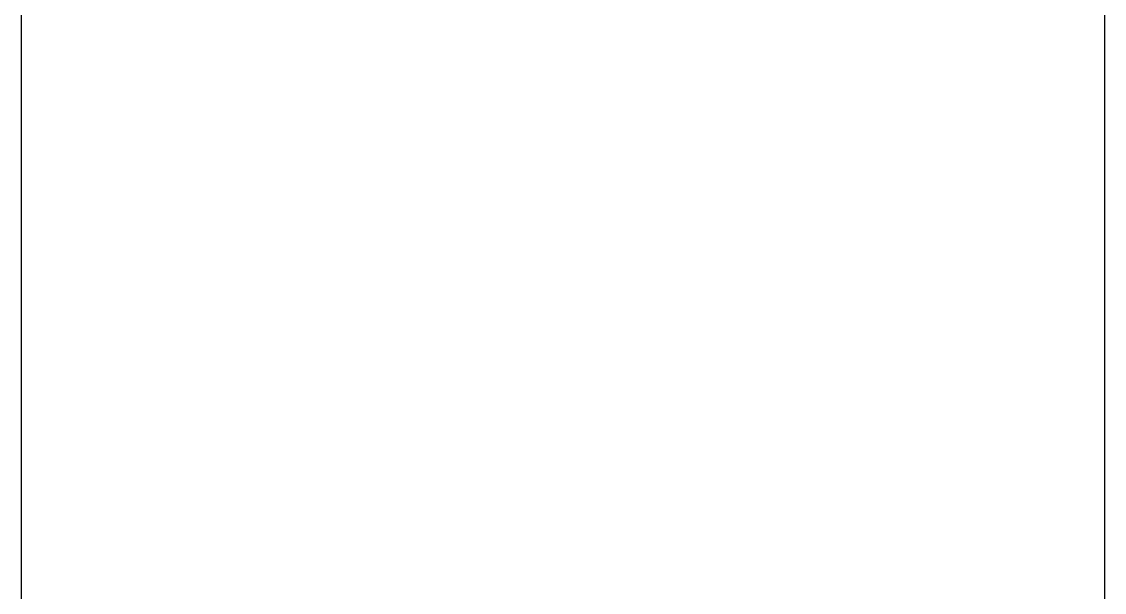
# Model space of a CAD drawing. Header units: millimetres. Extents: x 0 to 145404, y 0 to 194550.
# Drawn here: x 49575.5 to 49975.5, y 165696.1 to 165906.9 of the extents above; entities that cross this region are included whole.
import ezdxf

# ---------------------------------------------------------------- set-up
doc = ezdxf.new("R2010")
doc.units = ezdxf.units.MM
doc.layers.add('АР - Наружная стена', color=144, linetype='Continuous', lineweight=30)

# ---------------------------------------------------------------- blocks, each defined once
blk = doc.blocks.new('Квартира 1К 6300 тип 39')
at = {"layer": 'АР - Наружная стена'}
blk.add_lwpolyline([(5850.000000000931, 3290.000000001397), (5850, 4.656612873077393e-10), (5450, 4.656612873077393e-10), (5450.000000000931, 3290.000000001397)], close=True, dxfattribs=at)
blk = doc.blocks.new('V_Section_1')
blk.add_blockref('Квартира 1К 6300 тип 39', (8949.999999593943, -16299.99999999953))

msp = doc.modelspace()

# ---------------------------------------------------------------- block references
msp.add_blockref('V_Section_1', (35175.46006017534, 180696.1139150281))

doc.saveas('drawing.dxf')
